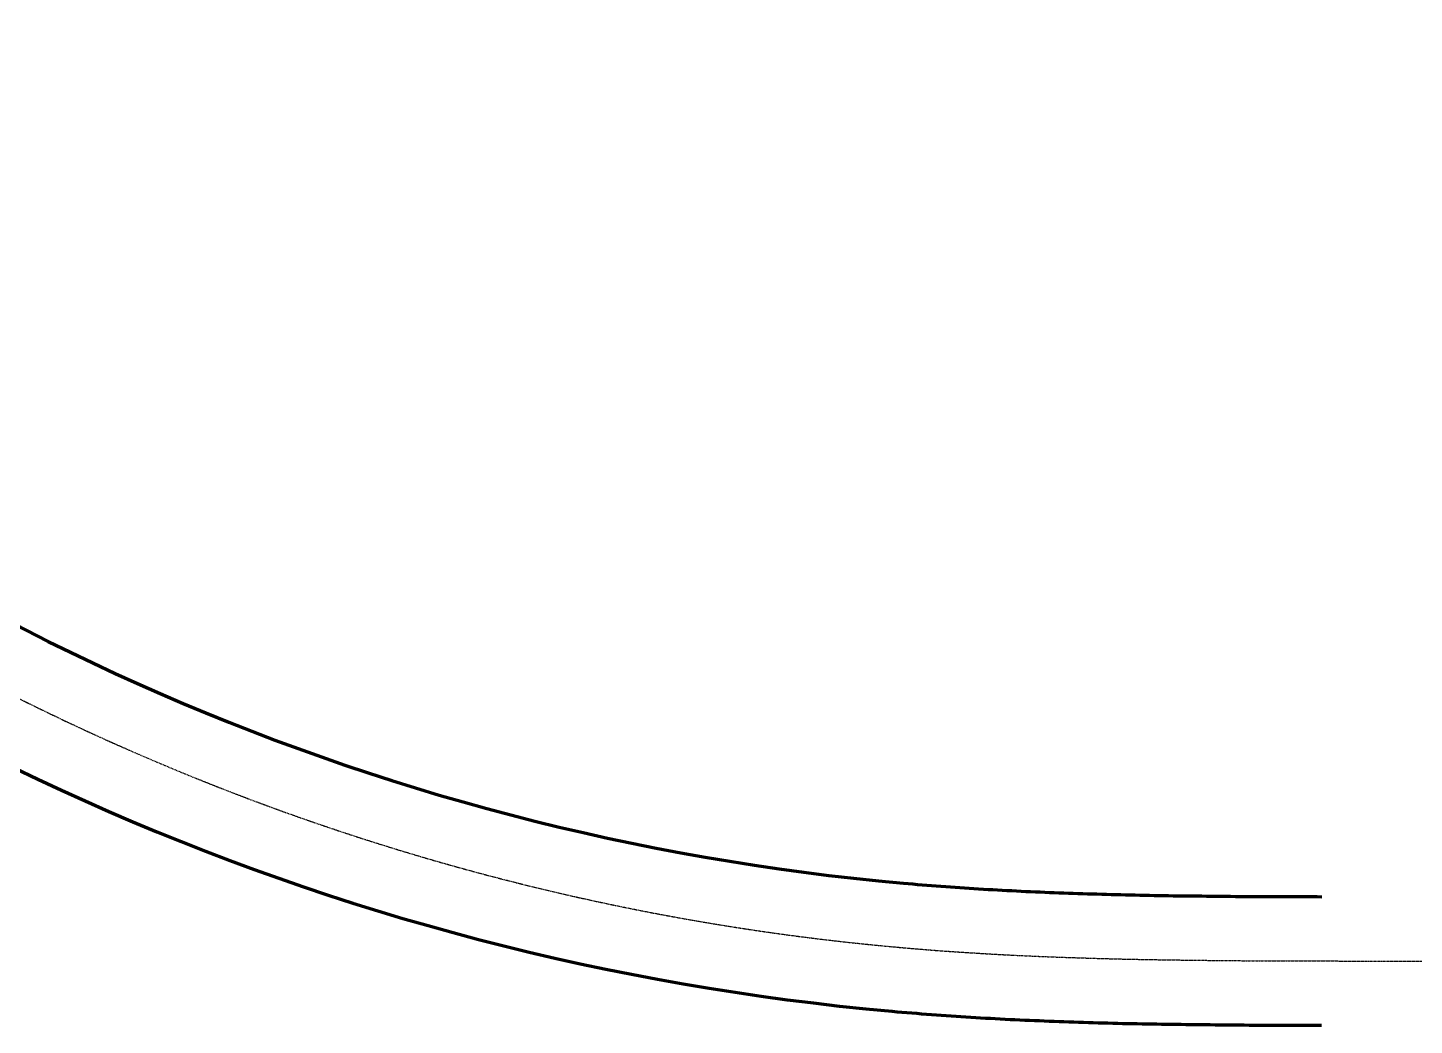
# Model space of a CAD drawing. Header units: feet. Extents: x 6431898 to 6439083, y 1883907 to 1887646.
# Drawn here: x 6435213 to 6436291, y 1883907 to 1884683 of the extents above; entities that cross this region are included whole.
import ezdxf

# ---------------------------------------------------------------- set-up
doc = ezdxf.new("R2010")
doc.units = ezdxf.units.FT
doc.header["$MEASUREMENT"] = 0
doc.linetypes.add('CENTER2', pattern=[1.125, 0.75, -0.125, 0.125, -0.125])
doc.layers.add('R-Row-Authority', color=30, linetype='Continuous', lineweight=140)
doc.layers.add('R-Row-Scl', color=1, linetype='CENTER2', lineweight=25)

msp = doc.modelspace()

# ---------------------------------------------------------------- linework, layer by layer
at = {"layer": 'R-Row-Authority'}
for points in [[(6434487.1, 1884683.1, 0.000327), (6434507.2, 1884660.7, 0.000654), (6434527.4, 1884638.4, 0.000982), (6434547.7, 1884616, 0.001309), (6434568.1, 1884593.7, 0.001636), (6434588.7, 1884571.4, 0.001963), (6434609.5, 1884549.3, 0.002291), (6434630.6, 1884527.3, 0.002618), (6434651.9, 1884505.4, 0.002945), (6434673.5, 1884483.7, 0.003273), (6434695.4, 1884462.3, 0.003603), (6434717.6, 1884441.1, 0.167758), (6435885.1, 1883918.2, 0.003603), (6435915.7, 1883915.7, 0.003273), (6435946.3, 1883913.6, 0.002945), (6435976.8, 1883911.9, 0.002618), (6436007.3, 1883910.6, 0.002291), (6436037.8, 1883909.5, 0.001963), (6436068.1, 1883908.7, 0.001636), (6436098.5, 1883908.2, 0.001309), (6436128.7, 1883907.8, 0.000982), (6436158.9, 1883907.5, 0.000654), (6436189, 1883907.4, 0.000327), (6436219.1, 1883907.3)], [(6434786.1, 1884514, 0.167758), (6435893.9, 1884017.8, 0.003603), (6435923.1, 1884015.4, 0.003273), (6435952.4, 1884013.4, 0.002945), (6435981.8, 1884011.8, 0.002618), (6436011.2, 1884010.5, 0.002291), (6436040.7, 1884009.5, 0.001963), (6436070.3, 1884008.7, 0.001636), (6436100, 1884008.1, 0.001309), (6436129.7, 1884007.8, 0.000982), (6436159.5, 1884007.5, 0.000654), (6436189.4, 1884007.4, 0.000327), (6436219.3, 1884007.3)]]:
    msp.add_lwpolyline(points, format="xyb", dxfattribs=at)
at = {"layer": 'R-Row-Scl'}
msp.add_lwpolyline([(6434751.9, 1884477.6, 0.167758), (6435889.5, 1883968, 0.003603), (6435919.4, 1883965.5, 0.003273), (6435949.3, 1883963.5, 0.002945), (6435979.3, 1883961.8, 0.002618), (6436009.3, 1883960.5, 0.002291), (6436039.2, 1883959.5, 0.001963), (6436069.2, 1883958.7, 0.001636), (6436099.2, 1883958.2, 0.001309), (6436129.2, 1883957.8, 0.000982), (6436159.2, 1883957.5, 0.000654), (6436189.2, 1883957.4, 0.000327), (6436219.2, 1883957.3), (6437820.5, 1883953.6)], format="xyb", dxfattribs=at)

doc.saveas('drawing.dxf')
